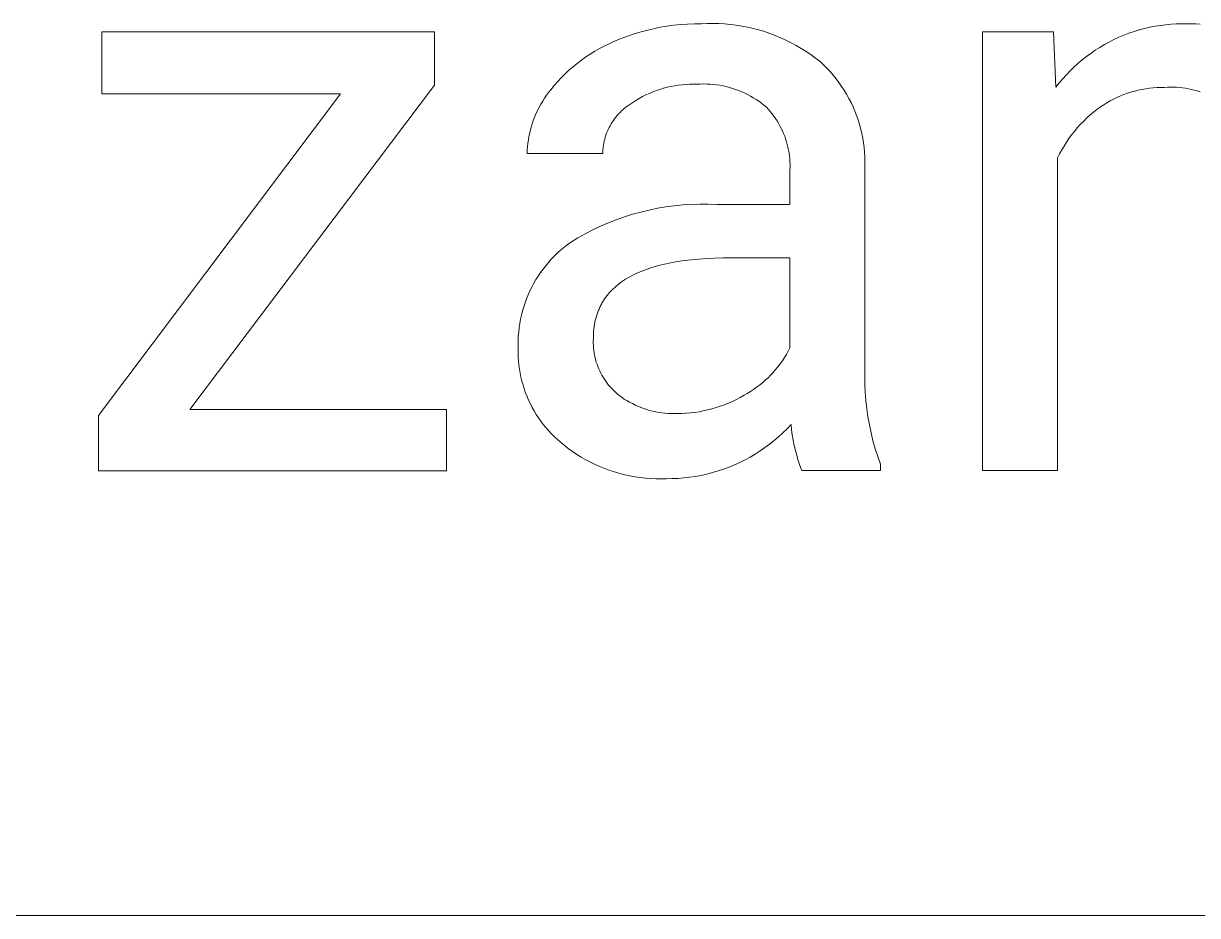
# Model space of a CAD drawing. Header units: millimetres. Extents: x -644 to 2279, y -276 to 1766.
# Drawn here: x 1445.7 to 1500.7, y -112.5 to -70.7 of the extents above; entities that cross this region are included whole.
import ezdxf

# ---------------------------------------------------------------- set-up
doc = ezdxf.new("R2010")
doc.units = ezdxf.units.MM
doc.header["$MEASUREMENT"] = 0
doc.layers.add('Domyślny', color=7, linetype='Continuous', true_color=0x000000)

msp = doc.modelspace()

# ---------------------------------------------------------------- linework, layer by layer
at = {"layer": 'Domyślny', "color": 18, "lineweight": 15, "true_color": 0x000000}
for p, q in [((1474.891, -71.035), (1475.207, -70.959)), ((1475.207, -70.959), (1475.526, -70.894)), ((1475.526, -70.894), (1475.846, -70.84)), ((1475.846, -70.84), (1476.168, -70.796)), ((1476.168, -70.796), (1476.491, -70.763)), ((1476.491, -70.763), (1476.815, -70.741)), ((1476.815, -70.741), (1477.14, -70.729)), ((1477.14, -70.729), (1477.465, -70.728)), ((1477.465, -70.728), (1477.736, -70.717)), ((1477.736, -70.717), (1478.008, -70.714)), ((1478.008, -70.714), (1478.279, -70.721)), ((1478.279, -70.721), (1478.551, -70.736)), ((1478.551, -70.736), (1478.821, -70.761)), ((1478.821, -70.761), (1479.091, -70.795)), ((1479.091, -70.795), (1479.359, -70.837)), ((1479.359, -70.837), (1479.626, -70.889)), ((1479.626, -70.889), (1479.89, -70.949)), ((1479.89, -70.949), (1480.153, -71.019)), ((1497.989, -71.018), (1498.234, -70.952)), ((1498.234, -70.952), (1498.481, -70.894)), ((1498.481, -70.894), (1498.73, -70.845)), ((1498.73, -70.845), (1498.981, -70.805)), ((1498.981, -70.805), (1499.232, -70.772)), ((1499.232, -70.772), (1499.485, -70.749)), ((1499.485, -70.749), (1499.738, -70.734)), ((1499.738, -70.734), (1499.991, -70.727)), ((1499.991, -70.727), (1500.245, -70.729)), ((1500.245, -70.729), (1500.447, -70.731)), ((1500.447, -70.731), (1500.647, -70.736)), ((1500.647, -70.736), (1500.843, -70.745)), ((1449.349, -74.013), (1449.349, -71.113)), ((1449.349, -71.113), (1464.942, -71.113)), ((1464.942, -71.113), (1464.942, -73.604)), ((1473.128, -71.666), (1473.358, -71.565)), ((1473.358, -71.565), (1473.657, -71.439)), ((1473.657, -71.439), (1473.96, -71.323)), ((1473.96, -71.323), (1474.267, -71.216)), ((1474.267, -71.216), (1474.578, -71.12)), ((1474.578, -71.12), (1474.891, -71.035)), ((1480.153, -71.019), (1480.413, -71.097)), ((1480.413, -71.097), (1480.671, -71.183)), ((1480.671, -71.183), (1480.925, -71.278)), ((1480.925, -71.278), (1481.176, -71.382)), ((1481.176, -71.382), (1481.423, -71.494)), ((1481.423, -71.494), (1481.667, -71.614)), ((1490.639, -91.674), (1490.639, -71.109)), ((1490.639, -71.109), (1493.967, -71.109)), ((1493.967, -71.109), (1494.084, -73.698)), ((1496.579, -71.583), (1496.806, -71.469)), ((1496.806, -71.469), (1497.036, -71.363)), ((1497.036, -71.363), (1497.27, -71.265)), ((1497.27, -71.265), (1497.507, -71.174)), ((1497.507, -71.174), (1497.747, -71.092)), ((1497.747, -71.092), (1497.989, -71.018)), ((1472.248, -72.146), (1472.462, -72.015)), ((1472.462, -72.015), (1472.68, -71.891)), ((1472.68, -71.891), (1472.902, -71.775)), ((1472.902, -71.775), (1473.128, -71.666)), ((1481.667, -71.614), (1481.906, -71.743)), ((1481.906, -71.743), (1482.142, -71.879)), ((1482.142, -71.879), (1482.372, -72.023)), ((1482.372, -72.023), (1482.597, -72.174)), ((1495.511, -72.264), (1495.715, -72.114)), ((1495.715, -72.114), (1495.925, -71.97)), ((1495.925, -71.97), (1496.138, -71.834)), ((1496.138, -71.834), (1496.357, -71.705)), ((1496.357, -71.705), (1496.579, -71.583)), ((1471.441, -72.741), (1471.635, -72.582)), ((1471.635, -72.582), (1471.834, -72.43)), ((1471.834, -72.43), (1472.039, -72.284)), ((1472.039, -72.284), (1472.248, -72.146)), ((1482.597, -72.174), (1482.817, -72.333)), ((1482.817, -72.333), (1483.032, -72.5)), ((1483.032, -72.5), (1483.193, -72.65)), ((1483.193, -72.65), (1483.348, -72.806)), ((1494.931, -72.756), (1495.119, -72.585)), ((1495.119, -72.585), (1495.312, -72.421)), ((1495.312, -72.421), (1495.511, -72.264)), ((1470.892, -73.255), (1471.069, -73.078)), ((1471.069, -73.078), (1471.252, -72.906)), ((1471.252, -72.906), (1471.441, -72.741)), ((1483.348, -72.806), (1483.497, -72.968)), ((1483.497, -72.968), (1483.641, -73.134)), ((1483.641, -73.134), (1483.779, -73.305)), ((1494.404, -73.304), (1494.573, -73.115)), ((1494.573, -73.115), (1494.749, -72.932)), ((1494.749, -72.932), (1494.931, -72.756)), ((1464.942, -73.604), (1453.476, -88.807)), ((1470.399, -73.823), (1470.557, -73.628)), ((1470.557, -73.628), (1470.721, -73.439)), ((1470.721, -73.439), (1470.892, -73.255)), ((1475.685, -73.75), (1475.515, -73.801)), ((1475.856, -73.705), (1475.685, -73.75)), ((1476.029, -73.665), (1475.856, -73.705)), ((1476.202, -73.632), (1476.029, -73.665)), ((1476.377, -73.605), (1476.202, -73.632)), ((1476.553, -73.584), (1476.377, -73.605)), ((1476.73, -73.569), (1476.553, -73.584)), ((1476.907, -73.56), (1476.73, -73.569)), ((1477.084, -73.557), (1476.907, -73.56)), ((1477.261, -73.56), (1477.084, -73.557)), ((1477.413, -73.552), (1477.261, -73.56)), ((1477.566, -73.549), (1477.413, -73.552)), ((1477.719, -73.551), (1477.566, -73.549)), ((1477.871, -73.558), (1477.719, -73.551)), ((1478.024, -73.571), (1477.871, -73.558)), ((1478.176, -73.588), (1478.024, -73.571)), ((1478.327, -73.611), (1478.176, -73.588)), ((1478.477, -73.639), (1478.327, -73.611)), ((1478.626, -73.672), (1478.477, -73.639)), ((1478.774, -73.71), (1478.626, -73.672)), ((1478.921, -73.754), (1478.774, -73.71)), ((1479.066, -73.802), (1478.921, -73.754)), ((1483.779, -73.305), (1483.911, -73.481)), ((1483.911, -73.481), (1484.037, -73.662)), ((1484.037, -73.662), (1484.157, -73.846)), ((1494.084, -73.698), (1494.24, -73.498)), ((1494.24, -73.498), (1494.404, -73.304)), ((1498.468, -73.752), (1498.293, -73.776)), ((1498.644, -73.734), (1498.468, -73.752)), ((1498.821, -73.722), (1498.644, -73.734)), ((1498.998, -73.717), (1498.821, -73.722)), ((1499.174, -73.717), (1498.998, -73.717)), ((1499.315, -73.707), (1499.174, -73.717)), ((1499.456, -73.702), (1499.315, -73.707)), ((1499.597, -73.702), (1499.456, -73.702)), ((1499.738, -73.707), (1499.597, -73.702)), ((1499.879, -73.717), (1499.738, -73.707)), ((1500.019, -73.731), (1499.879, -73.717)), ((1500.159, -73.751), (1500.019, -73.731)), ((1500.298, -73.775), (1500.159, -73.751)), ((1449.184, -89.089), (1460.533, -74.013)), ((1460.533, -74.013), (1449.349, -74.013)), ((1470.021, -74.35), (1470.108, -74.214)), ((1470.108, -74.214), (1470.201, -74.081)), ((1470.201, -74.081), (1470.298, -73.95)), ((1470.298, -73.95), (1470.399, -73.823)), ((1474.392, -74.318), (1474.243, -74.414)), ((1474.544, -74.228), (1474.392, -74.318)), ((1474.7, -74.143), (1474.544, -74.228)), ((1474.858, -74.063), (1474.7, -74.143)), ((1475.019, -73.989), (1474.858, -74.063)), ((1475.182, -73.921), (1475.019, -73.989)), ((1475.348, -73.858), (1475.182, -73.921)), ((1475.515, -73.801), (1475.348, -73.858)), ((1479.209, -73.855), (1479.066, -73.802)), ((1479.351, -73.913), (1479.209, -73.855)), ((1479.49, -73.976), (1479.351, -73.913)), ((1479.627, -74.043), (1479.49, -73.976)), ((1479.762, -74.115), (1479.627, -74.043)), ((1479.894, -74.192), (1479.762, -74.115)), ((1480.023, -74.273), (1479.894, -74.192)), ((1480.15, -74.359), (1480.023, -74.273)), ((1484.157, -73.846), (1484.27, -74.035)), ((1484.27, -74.035), (1484.377, -74.227)), ((1484.377, -74.227), (1484.477, -74.423)), ((1496.784, -74.261), (1496.627, -74.343)), ((1496.943, -74.184), (1496.784, -74.261)), ((1497.105, -74.112), (1496.943, -74.184)), ((1497.269, -74.047), (1497.105, -74.112)), ((1497.436, -73.987), (1497.269, -74.047)), ((1497.604, -73.933), (1497.436, -73.987)), ((1497.774, -73.885), (1497.604, -73.933)), ((1497.946, -73.843), (1497.774, -73.885)), ((1498.119, -73.806), (1497.946, -73.843)), ((1498.293, -73.776), (1498.119, -73.806)), ((1500.436, -73.804), (1500.298, -73.775)), ((1500.573, -73.838), (1500.436, -73.804)), ((1500.709, -73.876), (1500.573, -73.838)), ((1500.843, -73.919), (1500.709, -73.876)), ((1469.716, -74.923), (1469.785, -74.776)), ((1469.785, -74.776), (1469.859, -74.632)), ((1469.859, -74.632), (1469.937, -74.49)), ((1469.937, -74.49), (1470.021, -74.35)), ((1473.715, -74.815), (1473.645, -74.883)), ((1473.787, -74.75), (1473.715, -74.815)), ((1473.861, -74.687), (1473.787, -74.75)), ((1473.938, -74.627), (1473.861, -74.687)), ((1474.017, -74.569), (1473.938, -74.627)), ((1474.097, -74.514), (1474.017, -74.569)), ((1474.243, -74.414), (1474.097, -74.514)), ((1480.274, -74.449), (1480.15, -74.359)), ((1480.394, -74.543), (1480.274, -74.449)), ((1480.511, -74.641), (1480.394, -74.543)), ((1480.603, -74.74), (1480.511, -74.641)), ((1480.691, -74.842), (1480.603, -74.74)), ((1480.776, -74.946), (1480.691, -74.842)), ((1484.477, -74.423), (1484.57, -74.623)), ((1484.57, -74.623), (1484.657, -74.825)), ((1484.657, -74.825), (1484.736, -75.03)), ((1496.007, -74.748), (1495.842, -74.878)), ((1496.177, -74.622), (1496.007, -74.748)), ((1496.324, -74.524), (1496.177, -74.622)), ((1496.474, -74.431), (1496.324, -74.524)), ((1496.627, -74.343), (1496.474, -74.431)), ((1469.49, -75.532), (1469.539, -75.377)), ((1469.539, -75.377), (1469.593, -75.224)), ((1469.593, -75.224), (1469.652, -75.073)), ((1469.652, -75.073), (1469.716, -74.923)), ((1473.279, -75.338), (1473.227, -75.421)), ((1473.333, -75.257), (1473.279, -75.338)), ((1473.39, -75.178), (1473.333, -75.257)), ((1473.45, -75.101), (1473.39, -75.178)), ((1473.512, -75.026), (1473.45, -75.101)), ((1473.577, -74.953), (1473.512, -75.026)), ((1473.645, -74.883), (1473.577, -74.953)), ((1480.857, -75.054), (1480.776, -74.946)), ((1480.935, -75.164), (1480.857, -75.054)), ((1481.009, -75.277), (1480.935, -75.164)), ((1481.078, -75.393), (1481.009, -75.277)), ((1481.144, -75.51), (1481.078, -75.393)), ((1484.736, -75.03), (1484.808, -75.238)), ((1484.808, -75.238), (1484.873, -75.448)), ((1495.373, -75.303), (1495.227, -75.455)), ((1495.525, -75.156), (1495.373, -75.303)), ((1495.681, -75.015), (1495.525, -75.156)), ((1495.842, -74.878), (1495.681, -75.015)), ((1469.375, -76.005), (1469.408, -75.846)), ((1469.408, -75.846), (1469.446, -75.688)), ((1469.446, -75.688), (1469.49, -75.532)), ((1472.982, -75.95), (1472.952, -76.043)), ((1473.015, -75.859), (1472.982, -75.95)), ((1473.051, -75.768), (1473.015, -75.859)), ((1473.091, -75.679), (1473.051, -75.768)), ((1473.133, -75.591), (1473.091, -75.679)), ((1473.179, -75.505), (1473.133, -75.591)), ((1473.227, -75.421), (1473.179, -75.505)), ((1481.206, -75.63), (1481.144, -75.51)), ((1481.264, -75.752), (1481.206, -75.63)), ((1481.317, -75.876), (1481.264, -75.752)), ((1481.366, -76.002), (1481.317, -75.876)), ((1484.873, -75.448), (1484.931, -75.661)), ((1484.931, -75.661), (1484.981, -75.875)), ((1484.981, -75.875), (1485.024, -76.091)), ((1494.82, -75.939), (1494.696, -76.109)), ((1494.95, -75.773), (1494.82, -75.939)), ((1495.086, -75.612), (1494.95, -75.773)), ((1495.227, -75.455), (1495.086, -75.612)), ((1469.296, -76.649), (1469.307, -76.487)), ((1469.307, -76.487), (1469.324, -76.326)), ((1469.324, -76.326), (1469.347, -76.165)), ((1469.347, -76.165), (1469.375, -76.005)), ((1472.852, -76.52), (1472.842, -76.617)), ((1472.865, -76.423), (1472.852, -76.52)), ((1472.882, -76.327), (1472.865, -76.423)), ((1472.902, -76.232), (1472.882, -76.327)), ((1472.925, -76.137), (1472.902, -76.232)), ((1472.952, -76.043), (1472.925, -76.137)), ((1481.411, -76.129), (1481.366, -76.002)), ((1481.452, -76.257), (1481.411, -76.129)), ((1481.488, -76.387), (1481.452, -76.257)), ((1481.52, -76.518), (1481.488, -76.387)), ((1481.547, -76.65), (1481.52, -76.518)), ((1485.024, -76.091), (1485.06, -76.308)), ((1485.06, -76.308), (1485.088, -76.526)), ((1494.464, -76.461), (1494.357, -76.643)), ((1494.577, -76.283), (1494.464, -76.461)), ((1494.696, -76.109), (1494.577, -76.283)), ((1469.289, -76.811), (1469.296, -76.649)), ((1472.832, -76.811), (1469.289, -76.811)), ((1472.835, -76.714), (1472.832, -76.811)), ((1472.842, -76.617), (1472.835, -76.714)), ((1481.57, -76.783), (1481.547, -76.65)), ((1481.588, -76.917), (1481.57, -76.783)), ((1481.602, -77.051), (1481.588, -76.917)), ((1481.611, -77.185), (1481.602, -77.051)), ((1485.088, -76.526), (1485.109, -76.745)), ((1485.109, -76.745), (1485.122, -76.965)), ((1485.122, -76.965), (1485.127, -77.185)), ((1494.256, -76.828), (1494.162, -77.017)), ((1494.162, -77.017), (1494.162, -91.674)), ((1494.357, -76.643), (1494.256, -76.828)), ((1481.616, -77.32), (1481.611, -77.185)), ((1481.611, -77.59), (1481.616, -77.455)), ((1481.611, -79.206), (1481.611, -77.59)), ((1481.616, -77.455), (1481.616, -77.32)), ((1485.127, -77.185), (1485.125, -77.405)), ((1485.125, -77.405), (1485.125, -86.865)), ((1475.791, -79.313), (1476.188, -79.261)), ((1476.188, -79.261), (1476.586, -79.222)), ((1476.586, -79.222), (1476.985, -79.197)), ((1476.985, -79.197), (1477.385, -79.186)), ((1477.385, -79.186), (1477.785, -79.189)), ((1477.785, -79.189), (1478.185, -79.206)), ((1478.185, -79.206), (1481.611, -79.206)), ((1473.471, -79.912), (1473.848, -79.779)), ((1473.848, -79.779), (1474.23, -79.659)), ((1474.23, -79.659), (1474.615, -79.552)), ((1474.615, -79.552), (1475.004, -79.459)), ((1475.004, -79.459), (1475.396, -79.379)), ((1475.396, -79.379), (1475.791, -79.313)), ((1472.369, -80.389), (1472.731, -80.217)), ((1472.731, -80.217), (1473.098, -80.058)), ((1473.098, -80.058), (1473.471, -79.912)), ((1471.323, -80.977), (1471.665, -80.769)), ((1471.665, -80.769), (1472.014, -80.573)), ((1472.014, -80.573), (1472.369, -80.389)), ((1470.704, -81.482), (1470.852, -81.348)), ((1470.852, -81.348), (1471.005, -81.219)), ((1471.005, -81.219), (1471.162, -81.095)), ((1471.162, -81.095), (1471.323, -80.977)), ((1470.16, -82.068), (1470.288, -81.914)), ((1470.288, -81.914), (1470.422, -81.766)), ((1470.422, -81.766), (1470.56, -81.622)), ((1470.56, -81.622), (1470.704, -81.482)), ((1475.731, -81.996), (1475.447, -82.066)), ((1476.028, -81.933), (1475.731, -81.996)), ((1476.337, -81.878), (1476.028, -81.933)), ((1476.659, -81.83), (1476.337, -81.878)), ((1476.994, -81.789), (1476.659, -81.83)), ((1477.341, -81.756), (1476.994, -81.789)), ((1477.701, -81.73), (1477.341, -81.756)), ((1478.074, -81.712), (1477.701, -81.73)), ((1478.459, -81.701), (1478.074, -81.712)), ((1478.857, -81.697), (1478.459, -81.701)), ((1481.611, -81.697), (1478.857, -81.697)), ((1481.611, -85.921), (1481.611, -81.697)), ((1469.701, -82.722), (1469.807, -82.553)), ((1469.807, -82.553), (1469.919, -82.387)), ((1469.919, -82.387), (1470.037, -82.225)), ((1470.037, -82.225), (1470.16, -82.068)), ((1474.217, -82.527), (1474.111, -82.583)), ((1474.326, -82.472), (1474.217, -82.527)), ((1474.438, -82.42), (1474.326, -82.472)), ((1474.553, -82.369), (1474.438, -82.42)), ((1474.671, -82.32), (1474.553, -82.369)), ((1474.793, -82.273), (1474.671, -82.32)), ((1474.917, -82.228), (1474.793, -82.273)), ((1475.045, -82.185), (1474.917, -82.228)), ((1475.176, -82.143), (1475.045, -82.185)), ((1475.31, -82.103), (1475.176, -82.143)), ((1475.447, -82.066), (1475.31, -82.103)), ((1469.418, -83.251), (1469.506, -83.072)), ((1469.506, -83.072), (1469.601, -82.895)), ((1469.601, -82.895), (1469.701, -82.722)), ((1473.379, -83.1), (1473.302, -83.173)), ((1473.46, -83.029), (1473.379, -83.1)), ((1473.543, -82.96), (1473.46, -83.029)), ((1473.63, -82.892), (1473.543, -82.96)), ((1473.72, -82.827), (1473.63, -82.892)), ((1473.813, -82.763), (1473.72, -82.827)), ((1473.909, -82.701), (1473.813, -82.763)), ((1474.009, -82.641), (1473.909, -82.701)), ((1474.111, -82.583), (1474.009, -82.641)), ((1469.191, -83.807), (1469.26, -83.619)), ((1469.26, -83.619), (1469.336, -83.434)), ((1469.336, -83.434), (1469.418, -83.251)), ((1472.905, -83.65), (1472.877, -83.693)), ((1472.934, -83.608), (1472.905, -83.65)), ((1472.963, -83.566), (1472.934, -83.608)), ((1472.993, -83.525), (1472.963, -83.566)), ((1473.025, -83.484), (1472.993, -83.525)), ((1473.056, -83.443), (1473.025, -83.484)), ((1473.089, -83.403), (1473.056, -83.443)), ((1473.157, -83.325), (1473.089, -83.403)), ((1473.228, -83.248), (1473.157, -83.325)), ((1473.302, -83.173), (1473.228, -83.248)), ((1469.023, -84.382), (1469.072, -84.188)), ((1469.072, -84.188), (1469.129, -83.996)), ((1469.129, -83.996), (1469.191, -83.807)), ((1472.621, -84.194), (1472.585, -84.291)), ((1472.64, -84.146), (1472.621, -84.194)), ((1472.66, -84.099), (1472.64, -84.146)), ((1472.681, -84.052), (1472.66, -84.099)), ((1472.703, -84.005), (1472.681, -84.052)), ((1472.725, -83.959), (1472.703, -84.005)), ((1472.749, -83.914), (1472.725, -83.959)), ((1472.773, -83.869), (1472.749, -83.914)), ((1472.798, -83.824), (1472.773, -83.869)), ((1472.823, -83.78), (1472.798, -83.824)), ((1472.85, -83.736), (1472.823, -83.78)), ((1472.877, -83.693), (1472.85, -83.736)), ((1468.915, -84.972), (1468.944, -84.774)), ((1468.944, -84.774), (1468.98, -84.578)), ((1468.98, -84.578), (1469.023, -84.382)), ((1472.471, -84.699), (1472.451, -84.805)), ((1472.495, -84.594), (1472.471, -84.699)), ((1472.522, -84.491), (1472.495, -84.594)), ((1472.552, -84.39), (1472.522, -84.491)), ((1472.585, -84.291), (1472.552, -84.39)), ((1468.876, -85.37), (1468.892, -85.171)), ((1468.892, -85.171), (1468.915, -84.972)), ((1472.4, -85.25), (1472.396, -85.366)), ((1472.408, -85.136), (1472.4, -85.25)), ((1472.419, -85.024), (1472.408, -85.136)), ((1472.433, -84.914), (1472.419, -85.024)), ((1472.451, -84.805), (1472.433, -84.914)), ((1468.866, -85.77), (1468.868, -85.57)), ((1468.871, -85.97), (1468.866, -85.77)), ((1468.868, -85.57), (1468.876, -85.37)), ((1472.394, -85.483), (1472.391, -85.595)), ((1472.391, -85.595), (1472.391, -85.706)), ((1472.391, -85.706), (1472.395, -85.818)), ((1472.396, -85.366), (1472.394, -85.483)), ((1472.395, -85.818), (1472.403, -85.929)), ((1468.87, -86.16), (1468.871, -85.97)), ((1468.875, -86.35), (1468.87, -86.16)), ((1468.888, -86.54), (1468.875, -86.35)), ((1472.403, -85.929), (1472.415, -86.04)), ((1472.415, -86.04), (1472.431, -86.151)), ((1472.431, -86.151), (1472.451, -86.261)), ((1472.451, -86.261), (1472.474, -86.37)), ((1472.474, -86.37), (1472.501, -86.478)), ((1481.258, -86.522), (1481.354, -86.377)), ((1481.354, -86.377), (1481.445, -86.228)), ((1481.445, -86.228), (1481.531, -86.076)), ((1481.531, -86.076), (1481.611, -85.921)), ((1468.906, -86.729), (1468.888, -86.54)), ((1468.931, -86.918), (1468.906, -86.729)), ((1468.963, -87.105), (1468.931, -86.918)), ((1472.501, -86.478), (1472.532, -86.585)), ((1472.532, -86.585), (1472.567, -86.691)), ((1472.567, -86.691), (1472.605, -86.796)), ((1472.605, -86.796), (1472.647, -86.899)), ((1472.647, -86.899), (1472.693, -87.001)), ((1480.826, -87.07), (1480.941, -86.938)), ((1480.941, -86.938), (1481.051, -86.803)), ((1481.051, -86.803), (1481.157, -86.664)), ((1481.157, -86.664), (1481.258, -86.522)), ((1485.125, -86.865), (1485.117, -87.248)), ((1469.001, -87.292), (1468.963, -87.105)), ((1469.045, -87.477), (1469.001, -87.292)), ((1469.096, -87.66), (1469.045, -87.477)), ((1472.693, -87.001), (1472.742, -87.102)), ((1472.742, -87.102), (1472.795, -87.2)), ((1472.795, -87.2), (1472.85, -87.297)), ((1472.85, -87.297), (1472.91, -87.391)), ((1472.91, -87.391), (1472.972, -87.484)), ((1472.972, -87.484), (1473.038, -87.574)), ((1480.324, -87.553), (1480.456, -87.439)), ((1480.456, -87.439), (1480.584, -87.32)), ((1480.584, -87.32), (1480.707, -87.197)), ((1480.707, -87.197), (1480.826, -87.07)), ((1485.117, -87.248), (1485.122, -87.631)), ((1469.152, -87.842), (1469.096, -87.66)), ((1469.215, -88.021), (1469.152, -87.842)), ((1469.285, -88.198), (1469.215, -88.021)), ((1473.038, -87.574), (1473.107, -87.662)), ((1473.107, -87.662), (1473.178, -87.747)), ((1473.178, -87.747), (1473.253, -87.83)), ((1473.253, -87.83), (1473.331, -87.91)), ((1473.331, -87.91), (1473.411, -87.988)), ((1473.411, -87.988), (1473.494, -88.063)), ((1473.494, -88.063), (1473.609, -88.152)), ((1479.46, -88.14), (1479.612, -88.055)), ((1479.612, -88.055), (1479.761, -87.965)), ((1479.761, -87.965), (1479.907, -87.869)), ((1479.907, -87.869), (1480.05, -87.769)), ((1480.05, -87.769), (1480.189, -87.663)), ((1480.189, -87.663), (1480.324, -87.553)), ((1485.122, -87.631), (1485.14, -88.014)), ((1485.14, -88.014), (1485.17, -88.395)), ((1469.36, -88.373), (1469.285, -88.198)), ((1469.441, -88.545), (1469.36, -88.373)), ((1469.528, -88.714), (1469.441, -88.545)), ((1473.609, -88.152), (1473.726, -88.237)), ((1473.726, -88.237), (1473.846, -88.318)), ((1473.846, -88.318), (1473.97, -88.394)), ((1473.97, -88.394), (1474.095, -88.467)), ((1474.095, -88.467), (1474.223, -88.535)), ((1474.223, -88.535), (1474.354, -88.599)), ((1474.354, -88.599), (1474.486, -88.658)), ((1478.344, -88.659), (1478.537, -88.588)), ((1478.537, -88.588), (1478.727, -88.511)), ((1478.727, -88.511), (1478.915, -88.428)), ((1478.915, -88.428), (1479.1, -88.338)), ((1479.1, -88.338), (1479.282, -88.242)), ((1479.282, -88.242), (1479.46, -88.14)), ((1485.17, -88.395), (1485.212, -88.776)), ((1449.184, -91.678), (1449.184, -89.089)), ((1453.476, -88.807), (1465.506, -88.807)), ((1465.506, -88.807), (1465.506, -91.678)), ((1469.621, -88.88), (1469.528, -88.714)), ((1469.719, -89.043), (1469.621, -88.88)), ((1469.823, -89.202), (1469.719, -89.043)), ((1474.486, -88.658), (1474.62, -88.713)), ((1474.62, -88.713), (1474.757, -88.763)), ((1474.757, -88.763), (1474.894, -88.809)), ((1474.894, -88.809), (1475.034, -88.849)), ((1475.034, -88.849), (1475.174, -88.885)), ((1475.174, -88.885), (1475.316, -88.917)), ((1475.316, -88.917), (1475.459, -88.943)), ((1475.459, -88.943), (1475.602, -88.964)), ((1475.602, -88.964), (1475.746, -88.981)), ((1475.746, -88.981), (1475.891, -88.992)), ((1475.891, -88.992), (1476.036, -88.999)), ((1476.036, -88.999), (1476.181, -89)), ((1476.181, -89), (1476.326, -88.997)), ((1476.326, -88.997), (1476.532, -88.994)), ((1476.532, -88.994), (1476.737, -88.984)), ((1476.737, -88.984), (1476.942, -88.967)), ((1476.942, -88.967), (1477.146, -88.943)), ((1477.146, -88.943), (1477.349, -88.913)), ((1477.349, -88.913), (1477.551, -88.875)), ((1477.551, -88.875), (1477.752, -88.831)), ((1477.752, -88.831), (1477.951, -88.78)), ((1477.951, -88.78), (1478.148, -88.723)), ((1478.148, -88.723), (1478.344, -88.659)), ((1485.212, -88.776), (1485.267, -89.155)), ((1485.267, -89.155), (1485.335, -89.532)), ((1469.932, -89.358), (1469.823, -89.202)), ((1470.047, -89.51), (1469.932, -89.358)), ((1470.166, -89.657), (1470.047, -89.51)), ((1470.291, -89.801), (1470.166, -89.657)), ((1481.481, -89.711), (1481.285, -89.903)), ((1481.67, -89.513), (1481.481, -89.711)), ((1481.692, -89.759), (1481.67, -89.513)), ((1485.335, -89.532), (1485.414, -89.906)), ((1470.421, -89.94), (1470.291, -89.801)), ((1470.555, -90.075), (1470.421, -89.94)), ((1470.694, -90.205), (1470.555, -90.075)), ((1470.837, -90.33), (1470.694, -90.205)), ((1480.874, -90.266), (1480.66, -90.436)), ((1481.083, -90.088), (1480.874, -90.266)), ((1481.285, -89.903), (1481.083, -90.088)), ((1481.723, -90.004), (1481.692, -89.759)), ((1481.762, -90.249), (1481.723, -90.004)), ((1481.809, -90.491), (1481.762, -90.249)), ((1485.414, -89.906), (1485.506, -90.278)), ((1485.506, -90.278), (1485.611, -90.646)), ((1471.026, -90.486), (1470.837, -90.33)), ((1471.219, -90.636), (1471.026, -90.486)), ((1471.418, -90.779), (1471.219, -90.636)), ((1471.622, -90.915), (1471.418, -90.779)), ((1480.213, -90.754), (1479.982, -90.901)), ((1480.439, -90.599), (1480.213, -90.754)), ((1480.66, -90.436), (1480.439, -90.599)), ((1481.865, -90.732), (1481.809, -90.491)), ((1481.928, -90.971), (1481.865, -90.732)), ((1485.611, -90.646), (1485.727, -91.011)), ((1471.83, -91.044), (1471.622, -90.915)), ((1472.043, -91.166), (1471.83, -91.044)), ((1472.259, -91.28), (1472.043, -91.166)), ((1472.479, -91.387), (1472.259, -91.28)), ((1479.259, -91.292), (1479.01, -91.405)), ((1479.505, -91.17), (1479.259, -91.292)), ((1479.746, -91.04), (1479.505, -91.17)), ((1479.982, -90.901), (1479.746, -91.04)), ((1481.999, -91.208), (1481.928, -90.971)), ((1482.079, -91.442), (1481.999, -91.208)), ((1485.727, -91.011), (1485.855, -91.372)), ((1485.855, -91.372), (1485.855, -91.673)), ((1465.506, -91.678), (1449.184, -91.678)), ((1472.703, -91.487), (1472.479, -91.387)), ((1472.93, -91.579), (1472.703, -91.487)), ((1473.16, -91.663), (1472.93, -91.579)), ((1473.393, -91.739), (1473.16, -91.663)), ((1473.628, -91.807), (1473.393, -91.739)), ((1473.866, -91.868), (1473.628, -91.807)), ((1474.105, -91.92), (1473.866, -91.868)), ((1474.346, -91.964), (1474.105, -91.92)), ((1477.444, -91.897), (1477.175, -91.947)), ((1477.712, -91.838), (1477.444, -91.897)), ((1477.977, -91.77), (1477.712, -91.838)), ((1478.24, -91.692), (1477.977, -91.77)), ((1478.5, -91.606), (1478.24, -91.692)), ((1478.757, -91.51), (1478.5, -91.606)), ((1479.01, -91.405), (1478.757, -91.51)), ((1482.166, -91.673), (1482.079, -91.442)), ((1485.855, -91.673), (1482.166, -91.673)), ((1494.162, -91.674), (1490.639, -91.674)), ((1474.588, -91.999), (1474.346, -91.964)), ((1474.832, -92.027), (1474.588, -91.999)), ((1475.076, -92.046), (1474.832, -92.027)), ((1475.321, -92.057), (1475.076, -92.046)), ((1475.566, -92.059), (1475.321, -92.057)), ((1475.81, -92.053), (1475.566, -92.059)), ((1476.084, -92.051), (1475.81, -92.053)), ((1476.358, -92.039), (1476.084, -92.051)), ((1476.631, -92.018), (1476.358, -92.039)), ((1476.904, -91.987), (1476.631, -92.018)), ((1477.175, -91.947), (1476.904, -91.987)), ((1173.957, -112.531), (2278.513, -112.531))]:
    msp.add_line(p, q, dxfattribs=at)

doc.saveas('drawing.dxf')
